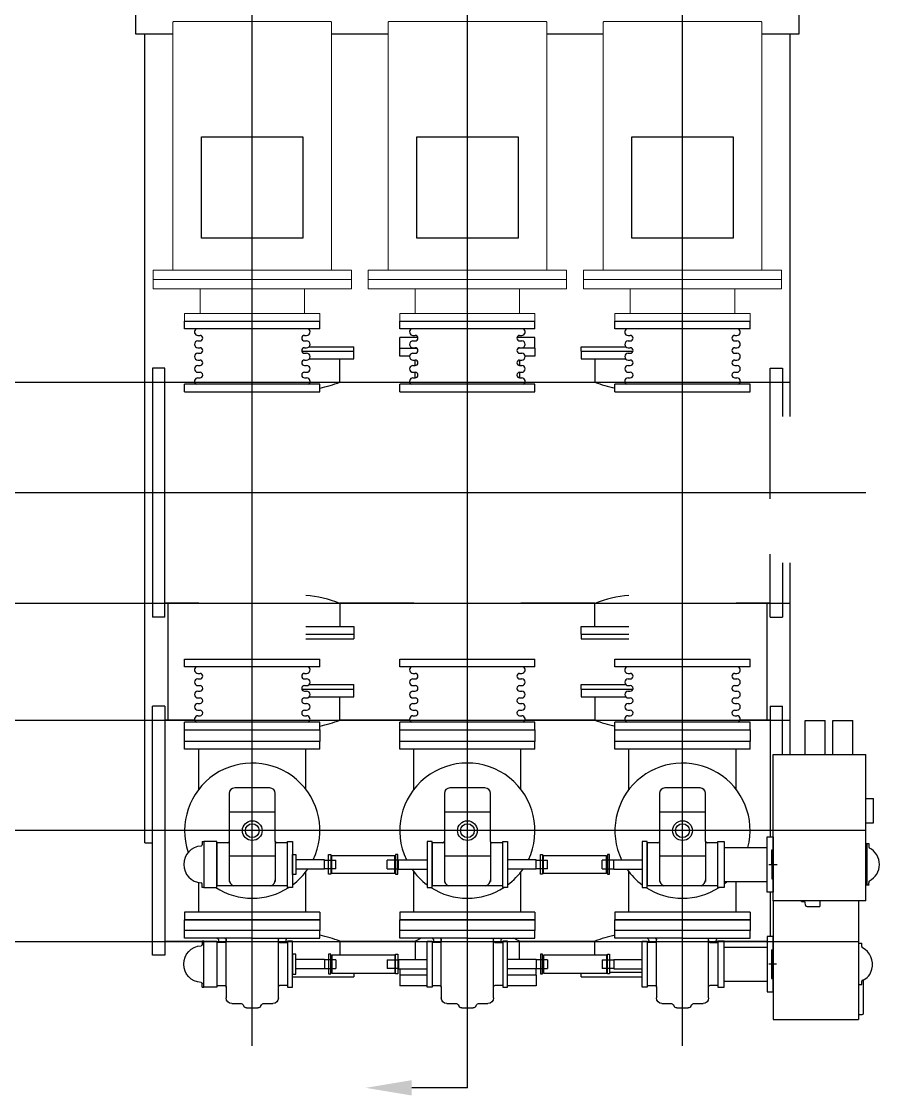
# Model space of a CAD drawing. Header units: millimetres. Extents: x 198973 to 283123, y 132052 to 191502.
# Drawn here: x 246109 to 248901, y 167562 to 171058 of the extents above; entities that cross this region are included whole.
import ezdxf

# ---------------------------------------------------------------- set-up
doc = ezdxf.new("R2010")
doc.units = ezdxf.units.MM
doc.header["$LTSCALE"] = 1000
doc.linetypes.add('CENTER2', pattern=[1.125, 0.75, -0.125, 0.125, -0.125])
doc.linetypes.add('G', pattern=[2, 1.25, -0.25, 0.25, -0.25])
doc.layers.get('0').update_dxf_attribs({"color": 8})
doc.layers.get('DEFPOINTS').update_dxf_attribs({"color": 8})
for name, color, linetype in [('01', 8, 'Continuous'), ('02', 8, 'Continuous'), ('05', 8, 'G'), ('PUB_HATCH', 8, 'Continuous')]:
    doc.layers.add(name, color=color, linetype=linetype)

# ---------------------------------------------------------------- blocks, each defined once
blk = doc.blocks.new('户内低位大头CT')
at = {"layer": '01', "linetype": 'Continuous', "lineweight": 15}
for p, q in [((-870, 322.5), (-840, 322.5)), ((-870, -322.5), (-870, 322.5)), ((-840, 322.5), (-810, 322.5)), ((-840, -322.5), (-840, 322.5)), ((-810, -322.5), (-810, 322.5)), ((-810, 258), (-2, 258)), ((-2, 258), (0, 256)), ((0, -256), (0, 256)), ((-976, 220), (-976, -220)), ((-951, 220), (-976, 220)), ((-951, -220), (-951, 220)), ((-951, 170), (-870, 170)), ((-951, -170), (-870, -170)), ((-976, -220), (-951, -220)), ((-810, -258), (-2, -258)), ((-2, -258), (0, -256)), ((-870, -322.5), (-840, -322.5)), ((-840, -322.5), (-810, -322.5))]:
    blk.add_line(p, q, dxfattribs=at)
at = {"layer": '01'}
for p, q in [((-705, -165), (-705, 165)), ((-705, 165), (-375, 165)), ((-375, 165), (-375, -165)), ((-375, -165), (-705, -165))]:
    blk.add_line(p, q, dxfattribs=at)
blk = doc.blocks.new('户内波纹管230')
at = {"layer": '01'}
for p, q in [((0, 0), (0, -440)), ((0, 0), (25, 0)), ((25, -440), (25, 0)), ((205, -440), (205, 0)), ((205, 0), (230, 0)), ((230, 0), (230, -440)), ((25, -38.4), (25, -36.7)), ((46, -43), (46, -50)), ((64, -43), (64, -50)), ((86, -43), (86, -50)), ((104, -43), (104, -50)), ((126, -43), (126, -50)), ((144, -43), (144, -50)), ((166, -43), (166, -50)), ((184, -43), (184, -50)), ((205, -38.4), (205, -36.7)), ((46, -390), (46, -397)), ((64, -390), (64, -397)), ((86, -390), (86, -397)), ((104, -390), (104, -397)), ((126, -390), (126, -397)), ((144, -390), (144, -397)), ((166, -390), (166, -397)), ((184, -390), (184, -397)), ((0, -440), (25, -440)), ((205, -440), (230, -440))]:
    blk.add_line(p, q, dxfattribs=at)
for centre, radius, start, end in [((35, -43), 11, 0, 155.38), ((75, -43), 11, 0, 180), ((115, -43), 11, 0, 180), ((155, -43), 11, 0, 180), ((195, -43), 11, 24.62, 180), ((55, -50), 9, 180, 0), ((95, -50), 9, 180, 0), ((135, -50), 9, 180, 0), ((175, -50), 9, 180, 0), ((55, -390), 9, 0, 180), ((95, -390), 9, 0, 180), ((135, -390), 9, 0, 180), ((175, -390), 9, 0, 180), ((35, -397), 11, 204.62, 0), ((75, -397), 11, 180, 0), ((115, -397), 11, 180, 0), ((155, -397), 11, 180, 0), ((195, -397), 11, 180, 335.38)]:
    blk.add_arc(centre, radius, start, end, dxfattribs=at)
blk = doc.blocks.new('角隔CJK机构2')
at = {"layer": '01'}
for p, q in [((-118, 0), (358, 0)), ((0, 4.5), (-47, 4.5)), ((-47, 4.5), (-47, 0)), ((0, 4.5), (47, 4.5)), ((47, 4.5), (21, 4.5)), ((47, 4.5), (47, 0)), ((358, 0), (358, -301)), ((-118, -301), (-118, 0)), ((-47, 0), (-47.5, 0)), ((47, 0), (47.5, 0)), ((-132.4, -105.1), (-123.7, -104.3)), ((-121, -91.9), (-121, -101.3)), ((-121, -91.9), (-119, -91.9)), ((-121, -91.9), (-121, -101.3)), ((-121, -94.9), (-121, -92.4)), ((-119, -91.9), (-118, -91.9)), ((358, -103.8), (468, -103.8)), ((468, -103.8), (468, -168.8)), ((-137, -110.1), (-137, -151.9)), ((-118, -151.9), (-137, -151.9)), ((358, -168.8), (468, -168.8)), ((358, -194.6), (468, -194.6)), ((468, -194.6), (468, -259.6)), ((358, -259.6), (468, -259.6)), ((-118, -301), (358, -301)), ((-68, -311), (-68, -301)), ((-68, -306), (68, -306)), ((-66.5, -311), (-68, -311)), ((-66.5, -311), (-59.5, -311)), ((-57.1, -311), (-59.5, -311)), ((68, -311), (57.1, -311)), ((68, -301), (68, -311)), ((135, -301), (135, -326)), ((215, -301), (215, -326)), ((135, -326), (215, -326))]:
    blk.add_line(p, q, dxfattribs=at)
for centre, radius, start, end in [((-124, -101.3), 3, 275, 0), ((-132, -110.1), 5, 95, 180), ((-57.1, -315), 4, 26.9444, 90), ((0, -286), 60, 206.9444, 333.0556), ((57.1, -315), 4, 90, 153.0556)]:
    blk.add_arc(centre, radius, start, end, dxfattribs=at)
at = {"layer": '05'}
blk.add_line((0, 13.7), (0, -13.2), dxfattribs=at)
blk = doc.blocks.new('接地开关底座2')
at = {"layer": '01'}
for p, q in [((190.3, 277.5), (192.9, 282)), ((201.6, 287), (220, 287)), ((220, 287), (238.4, 287)), ((247.1, 282), (249.7, 277.5)), ((135, 219), (135, 254.5)), ((153, 272.5), (181.7, 272.5)), ((258.3, 272.5), (287, 272.5)), ((305, 254.5), (305, 219)), ((105, 74.5), (105, 214.5)), ((105, 214.5), (131, 214.5)), ((135, 219), (135, 66)), ((305, 219), (305, 66)), ((335, 214.5), (309, 214.5)), ((335, 74.5), (335, 214.5)), ((131, 74.5), (105, 74.5)), ((309, 74.5), (335, 74.5)), ((0, 60), (0, 35)), ((220, 60), (0, 60)), ((0, 35), (0, 0)), ((440, 35), (0, 35)), ((135, 66), (135, 64)), ((220, 60), (440, 60)), ((305, 66), (305, 64)), ((440, 60), (440, 35)), ((440, 0), (440, 35)), ((0, 0), (440, 0))]:
    blk.add_line(p, q, dxfattribs=at)
for centre, radius, start, end in [((201.6, 277), 10, 90, 150.2057), ((238.4, 277), 10, 29.7943, 90), ((153, 254.5), 18, 90, 180), ((181.7, 282.5), 10, 270, 330.2057), ((258.3, 282.5), 10, 209.7943, 270), ((287, 254.5), 18, 0, 90), ((131, 218.5), 4, 270, 0), ((309, 218.5), 4, 180, 270), ((102.2, 67.2), 7.75, 290.7723, 69.2277), ((124.1, 66), 10.9, 357.1975, 50.7274), ((315.9, 66), 10.9, 129.2726, 182.8025), ((337.8, 67.2), 7.75, 110.7723, 249.2277), ((131, 64), 4, 270, 0), ((309, 64), 4, 180, 270)]:
    blk.add_arc(centre, radius, start, end, dxfattribs=at)
at = {"layer": 'DEFPOINTS', "color": 7, "linetype": 'ByBlock'}
for p in [(135, 171.6), (305, 171.6)]:
    blk.add_point(p, dxfattribs=at)
blk = doc.blocks.new('轴连装配511125015H01')
at = {"layer": '01'}
for p, q in [((-29.5, -215), (-29.5, -10)), ((-29.5, -10), (29.5, -10)), ((-28.5, -7), (-28.5, -10)), ((28.5, -10), (28.5, -7)), ((29.5, -10), (29.5, -215)), ((-29.5, -215), (29.5, -215)), ((-28.5, -218), (-28.5, -215)), ((28.5, -215), (28.5, -218))]:
    blk.add_line(p, q, dxfattribs=at)
for points in [[(32, 0), (32, -7), (-32, -7), (-32, 0)], [(32, -225), (32, -218), (-32, -218), (-32, -225)]]:
    blk.add_lwpolyline(points, close=True, dxfattribs=at)
blk = doc.blocks.new('分合指示罩')
at = {"layer": '01'}
for p, q in [((-75, 5), (-63.9, 5)), ((-75, 0), (-75, 5)), ((75, 0), (-75, 0)), ((75, 5), (63.9, 5)), ((75, 5), (75, 0))]:
    blk.add_line(p, q, dxfattribs=at)
for centre, radius, start, end in [((0, 5), 60, 3.5833, 176.4167), ((-63.9, 9), 4, 270, 356.4167), ((63.9, 9), 4, 183.5833, 270)]:
    blk.add_arc(centre, radius, start, end, dxfattribs=at)
blk = doc.blocks.new('连接架1')
at = {"layer": '01'}
for p, q in [((-55, -20), (-55, -160)), ((55, -20), (55, -160))]:
    blk.add_line(p, q, dxfattribs=at)
for points in [[(-75, 0), (75, 0), (75, -20), (-75, -20)], [(-90, -160), (90, -160), (90, -180), (-90, -180)]]:
    blk.add_lwpolyline(points, close=True, dxfattribs=at)
blk = doc.blocks.new('母线上方组合隔离接地1')
at = {"layer": '01'}
for p, q in [((-618, 1400), (-618, 1840)), ((-593, 1840), (-618, 1840)), ((-593, 1400), (-593, 1840)), ((-63, 1840), (-38, 1840)), ((-63, 1400), (-63, 1840)), ((-38, 1400), (-38, 1840)), ((-38, 1840), (0, 1840)), ((0, 1840), (0, 1400)), ((-593, 1794.2), (-496.9, 1794.2)), ((-193.6, 1794.2), (-63, 1794.2)), ((-837.5, 1778), (-687.5, 1778)), ((-837.5, 1735), (-837.5, 1778)), ((-687.5, 1778), (-687.5, 1735)), ((-513, 1778), (-513, 1735)), ((-363, 1778), (-513, 1778)), ((-363, 1735), (-363, 1778)), ((-687.5, 1735), (-837.5, 1735)), ((-513, 1735), (-363, 1735)), ((-368, 1735), (-508, 1735)), ((-508, 1505), (-508, 1735)), ((-368, 1700), (-368, 1735)), ((-438, 1695), (-493, 1695)), ((-363.4, 1695), (-438, 1695)), ((-409.8, 1695), (-410, 1545)), ((-207, 1695), (-363, 1695)), ((-267, 1695), (-267, 1545)), ((-189, 1563), (-189, 1677)), ((-438, 1545), (-493, 1545)), ((-363.4, 1545), (-438, 1545)), ((-368, 1505), (-368, 1540)), ((-363, 1545), (-207, 1545)), ((-512.5, 1505), (-368, 1505)), ((-730, 1489), (-795, 1489)), ((-795, 1489), (-795, 1478)), ((-795, 1478), (-730, 1478)), ((-777.5, 1385), (-777.5, 1478)), ((-747.5, 1385), (-747.5, 1478)), ((-730, 1478), (-730, 1489)), ((-470.5, 1478), (-470.5, 1489)), ((-470.5, 1489), (-405.5, 1489)), ((-405.5, 1478), (-470.5, 1478)), ((-453, 1385), (-453, 1478)), ((-423, 1385), (-423, 1478)), ((-405.5, 1489), (-405.5, 1478)), ((-593, 1445.8), (-462.4, 1445.8)), ((-193.6, 1445.8), (-63, 1445.8)), ((-593, 1400), (-618, 1400)), ((-63, 1400), (-38, 1400)), ((0, 1400), (-38, 1400)), ((-747.5, 1385), (-777.5, 1385)), ((-776.5, 1385), (-776.5, 1348)), ((-748.5, 1385), (-776.5, 1385)), ((-748.5, 1348), (-748.5, 1385)), ((-453, 1385), (-423, 1385)), ((-452, 1385), (-424, 1385)), ((-452, 1348), (-452, 1385)), ((-424, 1385), (-424, 1348)), ((-748.5, 1348), (-776.5, 1348)), ((-452, 1348), (-424, 1348)), ((-748.5, 1181), (-776.5, 1181)), ((-776.5, 1144), (-776.5, 1181)), ((-748.5, 1181), (-748.5, 1144)), ((-452, 1181), (-424, 1181)), ((-452, 1181), (-452, 1144)), ((-424, 1144), (-424, 1181)), ((-747.5, 1144), (-777.5, 1144)), ((-777.5, 1144), (-777.5, 1051)), ((-748.5, 1144), (-776.5, 1144)), ((-747.5, 1144), (-747.5, 1051)), ((-593, 1140), (-618, 1140)), ((-618, 700), (-618, 1140)), ((-593, 700), (-593, 1140)), ((-453, 1144), (-423, 1144)), ((-453, 1144), (-453, 1051)), ((-452, 1144), (-424, 1144)), ((-423, 1144), (-423, 1051)), ((-63, 1140), (-38, 1140)), ((-63, 700), (-63, 1140)), ((-38, 700), (-38, 1140)), ((-38, 1140), (0, 1140)), ((0, 1140), (0, 700)), ((-593, 1094.2), (-462.4, 1094.2)), ((-193.6, 1094.2), (-63, 1094.2)), ((-368, 1035), (-508, 1035)), ((-508, 805), (-508, 1035)), ((-368, 1000), (-368, 1035)), ((-438, 995), (-493, 995)), ((-363.4, 995), (-438, 995)), ((-409.8, 995), (-410, 845)), ((-207, 995), (-363, 995)), ((-267, 995), (-267, 845)), ((-189, 863), (-189, 977)), ((-438, 845), (-493, 845)), ((-363.4, 845), (-438, 845)), ((-368, 805), (-368, 840)), ((-363, 845), (-207, 845)), ((-512.5, 805), (-368, 805)), ((-777.5, 696), (-777.5, 789)), ((-747.5, 696), (-747.5, 789)), ((-453, 696), (-453, 789)), ((-423, 696), (-423, 789)), ((-593, 745.8), (-462.4, 745.8)), ((-193.6, 745.8), (-63, 745.8)), ((-593, 700), (-618, 700)), ((-63, 700), (-38, 700)), ((0, 700), (-38, 700)), ((-747.5, 696), (-777.5, 696)), ((-748.5, 696), (-776.5, 696)), ((-776.5, 696), (-776.5, 659)), ((-748.5, 659), (-748.5, 696)), ((-453, 696), (-423, 696)), ((-452, 659), (-452, 696)), ((-452, 696), (-424, 696)), ((-424, 696), (-424, 659)), ((-748.5, 659), (-776.5, 659)), ((-452, 659), (-424, 659)), ((-776.5, 444), (-776.5, 481)), ((-748.5, 481), (-776.5, 481)), ((-748.5, 481), (-748.5, 444)), ((-452, 481), (-424, 481)), ((-452, 481), (-452, 444)), ((-424, 444), (-424, 481)), ((-777.5, 444), (-777.5, 351)), ((-747.5, 444), (-777.5, 444)), ((-748.5, 444), (-776.5, 444)), ((-747.5, 444), (-747.5, 351)), ((-593, 440), (-618, 440)), ((-618, 0), (-618, 440)), ((-593, 0), (-593, 440)), ((-453, 444), (-453, 351)), ((-453, 444), (-423, 444)), ((-452, 444), (-424, 444)), ((-423, 444), (-423, 351)), ((-63, 440), (-38, 440)), ((-63, 0), (-63, 440)), ((-38, 0), (-38, 440)), ((-38, 440), (0, 440)), ((0, 440), (0, 0)), ((-593, 394.2), (-462.4, 394.2)), ((-193.6, 394.2), (-63, 394.2)), ((-368, 335), (-508, 335)), ((-508, 105), (-508, 335)), ((-368, 300), (-368, 335)), ((-438, 295), (-493, 295)), ((-363.4, 295), (-438, 295)), ((-409.8, 295), (-410, 145)), ((-207, 295), (-363, 295)), ((-267, 295), (-267, 145)), ((-189, 163), (-189, 277)), ((-438, 145), (-493, 145)), ((-363.4, 145), (-438, 145)), ((-368, 105), (-368, 140)), ((-363, 145), (-207, 145)), ((-512.5, 105), (-368, 105)), ((-593, 45.8), (-493, 45.8)), ((-193.6, 45.8), (-63, 45.8)), ((-593, 0), (-618, 0)), ((-63, 0), (-38, 0)), ((0, 0), (-38, 0)), ((-556, -353), (-942.5, -353)), ((-919.4, -353), (-926.4, -353)), ((-926.4, -353), (-926.4, -365)), ((-926.4, -353), (-926.4, -365)), ((-922.4, -369), (-813.2, -369)), ((-842.8, -353), (-919.4, -353)), ((-829, -353.1), (-829, -363.1)), ((-829, -363.1), (-818, -363.1)), ((-705.4, -363.1), (-694.5, -363.1)), ((-694.5, -353.1), (-694.5, -363.1))]:
    blk.add_line(p, q, dxfattribs=at)
at = {"layer": '01', "ltscale": 10}
for p, q in [((-942.5, -75), (-942.5, -353)), ((-556, -75), (-942.5, -75)), ((-715.5, -70), (-809.5, -70)), ((-809.5, -70), (-809.5, -75)), ((-715.5, -70), (-715.5, -75))]:
    blk.add_line(p, q, dxfattribs=at)
at = {"layer": '01'}
for points in [[(-837.5, 1505), (-837.5, 1489), (-687.5, 1489), (-687.5, 1505)], [(-363, 1505), (-363, 1489), (-513, 1489), (-513, 1505)], [(-837.5, 1035), (-837.5, 1051), (-687.5, 1051), (-687.5, 1035)], [(-363, 1035), (-363, 1051), (-513, 1051), (-513, 1035)], [(-837.5, 805), (-837.5, 789), (-687.5, 789), (-687.5, 805)], [(-363, 805), (-363, 789), (-513, 789), (-513, 805)], [(-837.5, 335), (-837.5, 351), (-687.5, 351), (-687.5, 335)], [(-363, 335), (-363, 351), (-513, 351), (-513, 335)]]:
    blk.add_lwpolyline(points, close=True, dxfattribs=at)
for centre, radius in [((-328, 1620), 32.1), ((-328, 1620), 22.5), ((-328, 920), 32.1), ((-328, 920), 22.5), ((-328, 220), 32.1), ((-328, 220), 22.5)]:
    blk.add_circle(centre, radius, dxfattribs=at)
for centre, radius, start, end in [((-328, 1620), 220, 244.417, 108.7437), ((-328, 1620), 220, 147.2362, 212.7638), ((-488.5, 1675), 20, 90, 163.8726), ((-363, 1700), 5, 180, 270), ((-207, 1677), 18, 0, 90), ((-488.5, 1565), 20, 196.1274, 270), ((-363, 1540), 5, 90, 180), ((-207, 1563), 18, 270, 0), ((-328, 1620), 220, 216.545, 235.3765), ((-328, 920), 220, 244.417, 115.583), ((-328, 920), 220, 124.6235, 143.455), ((-328, 920), 220, 147.2362, 212.7638), ((-488.5, 975), 20, 90, 163.8726), ((-363, 1000), 5, 180, 270), ((-207, 977), 18, 0, 90), ((-488.5, 865), 20, 196.1274, 270), ((-363, 840), 5, 90, 180), ((-207, 863), 18, 270, 0), ((-328, 920), 220, 216.545, 235.3765), ((-328, 220), 220, 255.5225, 115.583), ((-328, 220), 220, 124.6235, 143.455), ((-328, 220), 220, 147.2362, 212.7638), ((-488.5, 275), 20, 90, 163.8726), ((-363, 300), 5, 180, 270), ((-207, 277), 18, 0, 90), ((-488.5, 165), 20, 196.1274, 270), ((-363, 140), 5, 90, 180), ((-207, 163), 18, 270, 0), ((-328, 220), 220, 217.8529, 221.4096), ((-922.4, -365), 4, 180, 270), ((-818, -367.1), 4, 26.9444, 90), ((-773.2, -353.1), 43, 196.4381, 261.6634), ((-762.5, -338.1), 60, 253.5961, 333.0556), ((-705.4, -367.1), 4, 90, 153.0556)]:
    blk.add_arc(centre, radius, start, end, dxfattribs=at)
at = {"layer": '05', "color": 1, "linetype": 'CENTER2', "lineweight": -3}
blk.add_line((-762.5, -86), (-762.5, -60.5), dxfattribs=at)
at = {"layer": 'DEFPOINTS', "color": 7, "linetype": 'ByBlock'}
for p in [(-385, 1505), (-385, 1505), (-385, 805), (-385, 805), (-385, 105), (-385, 105)]:
    blk.add_point(p, dxfattribs=at)
blk.add_blockref('角隔CJK机构2', (-438, -75))
at = {"layer": '02', "xscale": -1, "rotation": 90}
for p in [(-618, 1840), (-618, 1140), (-618, 440)]:
    blk.add_blockref('接地开关底座2', p, dxfattribs=at)
at = {"layer": '02', "xscale": -1}
for name, p in [('分合指示罩', (-762.5, 1778)), ('轴连装配511125015H01', (-762.5, 1371.5)), ('轴连装配511125015H01', (-762.5, 682.5)), ('连接架1', (-762.5, 105))]:
    blk.add_blockref(name, p, dxfattribs=at)
at = {"layer": '02'}
for name, p in [('分合指示罩', (-438, 1778)), ('轴连装配511125015H01', (-438, 1371.5)), ('轴连装配511125015H01', (-438, 682.5)), ('连接架1', (-438, 105))]:
    blk.add_blockref(name, p, dxfattribs=at)

msp = doc.modelspace()

# ---------------------------------------------------------------- linework, layer by layer
at = {"layer": 'PUB_HATCH'}
for p, q in [((247560.4, 167729.7, 0), (247560.4, 180674.8, 0)), ((246860.4, 167723.8, 0), (246860.4, 180474.9, 0)), ((248260.4, 167723.5, 0), (248260.4, 180502.2, 0)), ((247560.4, 167729.7, 0), (247560.4, 179068.6, 0)), ((246860.4, 167723.8, 0), (246860.4, 178131.4, 0)), ((248260.4, 167723.5, 0), (248260.4, 178030.9, 0)), ((246480.4, 172038, 0), (246480.4, 171018, 0)), ((248640.4, 171018, 0), (248640.4, 172038, 0)), ((246480.4, 171018, 0), (246602.4, 171018, 0)), ((246510.4, 168384, 0), (246510.4, 171018, 0)), ((247118.4, 171018, 0), (247302.4, 171018, 0)), ((247818.4, 171018, 0), (248002.4, 171018, 0)), ((248518.4, 171018, 0), (248640.4, 171018, 0)), ((248610.4, 169772, 0), (248610.4, 171018, 0)), ((247340.4, 169994, 0), (247340.4, 170029, 0)), ((247399.2, 170029, 0), (247340.4, 170029, 0)), ((247780.4, 170029, 0), (247721.7, 170029, 0)), ((247780.4, 169994, 0), (247780.4, 170029, 0)), ((247021.8, 169984.4, 0), (247190.4, 169984.4, 0)), ((247045.4, 169999.4, 0), (247190.4, 169999.4, 0)), ((247190.4, 169984.4, 0), (247190.4, 169999.4, 0)), ((247190.4, 169959.4, 0), (247190.4, 169984.4, 0)), ((247340.4, 169994, 0), (247396.1, 169994, 0)), ((247340.4, 169969, 0), (247340.4, 169994, 0)), ((247780.4, 169994, 0), (247724.8, 169994, 0)), ((247780.4, 169994, 0), (247780.4, 169969, 0)), ((247780.4, 169994, 0), (247780.4, 169994, 0)), ((247930.4, 169999.4, 0), (248075.4, 169999.4, 0)), ((247930.4, 169984.4, 0), (247930.4, 169999.4, 0)), ((247930.4, 169984.4, 0), (248099.1, 169984.4, 0)), ((247930.4, 169984.4, 0), (247930.4, 169959.4, 0)), ((247045.4, 169959.4, 0), (247190.4, 169959.4, 0)), ((247145.4, 169884, 0), (247145.4, 169959.4, 0)), ((247372.6, 169969, 0), (247340.4, 169969, 0)), ((247390.4, 169938, 0), (247390.4, 169956, 0)), ((247730.4, 169956, 0), (247730.4, 169938, 0)), ((247780.4, 169969, 0), (247748.2, 169969, 0)), ((247930.4, 169959.4, 0), (248075.4, 169959.4, 0)), ((247975.4, 169959.4, 0), (247975.4, 169884, 0)), ((246575.4, 169929, 0), (246535.4, 169929, 0)), ((246535.4, 169929, 0), (246535.4, 169119, 0)), ((246575.4, 169119, 0), (246575.4, 169929, 0)), ((247390.4, 169898, 0), (247390.4, 169916, 0)), ((247730.4, 169916, 0), (247730.4, 169898, 0)), ((248545.4, 169504, 0), (248545.4, 169929, 0)), ((248545.4, 169929, 0), (248585.4, 169929, 0)), ((248585.4, 169929, 0), (248585.4, 169772, 0)), ((223887.4, 169884, 0), (248610.4, 169884, 0)), ((246575.4, 169884, 0), (246672.8, 169884, 0)), ((247145.4, 169884, 0), (247372.8, 169884, 0)), ((247748, 169884, 0), (247975.4, 169884, 0)), ((248445.9, 169884, 0), (248545.4, 169884, 0)), ((248856.4, 169524, 0), (222510.4, 169524, 0)), ((248545.4, 169119, 0), (248545.4, 169324, 0)), ((248585.4, 169296, 0), (248585.4, 169119, 0)), ((248610.4, 168672, 0), (248610.4, 169296, 0)), ((248610.4, 168672, 0), (248610.4, 169296, 0)), ((223889.4, 169164, 0), (248610.4, 169164, 0)), ((246686.2, 169164, 0), (246575.4, 169164, 0)), ((246585.4, 169164, 0), (246585.4, 168784, 0)), ((247386.2, 169164, 0), (247145.4, 169164, 0)), ((247145.4, 169164, 0), (247145.4, 169088.5, 0)), ((247975.4, 169164, 0), (247734.6, 169164, 0)), ((247975.4, 169088.5, 0), (247975.4, 169164, 0)), ((248545.4, 169164, 0), (248434.6, 169164, 0)), ((248535.4, 168784, 0), (248535.4, 169164, 0)), ((246575.4, 169119, 0), (246535.4, 169119, 0)), ((248545.4, 169119, 0), (248585.4, 169119, 0)), ((247034.6, 169088.5, 0), (247190.4, 169088.5, 0)), ((247190.4, 169088.5, 0), (247190.4, 169063.5, 0)), ((247930.4, 169088.5, 0), (248086.2, 169088.5, 0)), ((247930.4, 169063.5, 0), (247930.4, 169088.5, 0)), ((247034.6, 169063.5, 0), (247190.4, 169063.5, 0)), ((247034.6, 169048.5, 0), (247190.4, 169048.5, 0)), ((247190.4, 169063.5, 0), (247190.4, 169048.5, 0)), ((247930.4, 169063.5, 0), (248086.2, 169063.5, 0)), ((247930.4, 169063.5, 0), (247930.4, 169048.5, 0)), ((247930.4, 169048.5, 0), (248086.2, 169048.5, 0)), ((247045.4, 168899.4, 0), (247190.4, 168899.4, 0)), ((247190.4, 168884.4, 0), (247190.4, 168899.4, 0)), ((247930.4, 168899.4, 0), (248075.4, 168899.4, 0)), ((247930.4, 168884.4, 0), (247930.4, 168899.4, 0)), ((247022.7, 168884.4, 0), (247190.4, 168884.4, 0)), ((247190.4, 168859.4, 0), (247190.4, 168884.4, 0)), ((247930.4, 168884.4, 0), (248098.2, 168884.4, 0)), ((247930.4, 168884.4, 0), (247930.4, 168859.4, 0)), ((247045.4, 168859.4, 0), (247190.4, 168859.4, 0)), ((247145.4, 168784, 0), (247145.4, 168859.4, 0)), ((247930.4, 168859.4, 0), (248075.4, 168859.4, 0)), ((247975.4, 168859.4, 0), (247975.4, 168784, 0)), ((246535.4, 168019, 0), (246535.4, 168829, 0)), ((246575.4, 168829, 0), (246535.4, 168829, 0)), ((246575.4, 168829, 0), (246575.4, 168019, 0)), ((248545.4, 168829, 0), (248545.4, 168404, 0)), ((248545.4, 168829, 0), (248585.4, 168829, 0)), ((248585.4, 168672, 0), (248585.4, 168829, 0)), ((223664.4, 168784, 0), (248610.4, 168784, 0)), ((246673.6, 168784, 0), (246575.4, 168784, 0)), ((247373.6, 168784, 0), (247145.4, 168784, 0)), ((247975.4, 168784, 0), (247747.2, 168784, 0)), ((248545.4, 168784, 0), (248447.2, 168784, 0)), ((248856.4, 168424, 0), (222510.4, 168424, 0)), ((246510.4, 168384, 0), (246535.4, 168384, 0)), ((248545.4, 168314.1, 0), (248545.4, 168314, 0)), ((248545.4, 168224, 0), (248545.4, 168079.5, 0)), ((223889.4, 168064, 0), (248833.4, 168063.6, 0)), ((246575.4, 168064, 0), (246697.4, 168064, 0)), ((247145.4, 168064, 0), (247145.4, 168019, 0)), ((247145.4, 168064, 0), (247390.4, 168064, 0)), ((247390.4, 168064, 0), (247390.4, 168004.5, 0)), ((247730.4, 168004.5, 0), (247730.4, 168064, 0)), ((247730.4, 168064, 0), (247975.4, 168064, 0)), ((247975.4, 168019, 0), (247975.4, 168064, 0)), ((248370.9, 168064, 0), (248375.4, 168064, 0)), ((248395.4, 168064, 0), (248535.4, 168064, 0)), ((246575.4, 168019, 0), (246535.4, 168019, 0)), ((247190.4, 167960, 0), (247190.4, 167948.5, 0)), ((247340.4, 167974.5, 0), (247340.4, 167954, 0)), ((247784.4, 167954, 0), (247784.4, 167975.5, 0)), ((247930.4, 167948.5, 0), (247930.4, 167960, 0)), ((248022.9, 167963.5, 0), (248129.4, 167963.5, 0)), ((246991.4, 167948.5, 0), (247190.4, 167948.5, 0)), ((247429.4, 167954, 0), (247340.4, 167954, 0)), ((247340.4, 167954, 0), (247340.4, 167919, 0)), ((247784.4, 167954, 0), (247691.4, 167954, 0)), ((247784.4, 167954, 0), (247784.4, 167919, 0)), ((247930.4, 167948.5, 0), (248129.4, 167948.5, 0)), ((247429.4, 167919, 0), (247340.4, 167919, 0)), ((247473.4, 167919, 0), (247445.4, 167919, 0)), ((247784.4, 167919, 0), (247691.4, 167919, 0))]:
    msp.add_line(p, q, dxfattribs=at)
at = {"layer": 'PUB_HATCH', "color": 7}
for q in [(247560.4, 167880.7, 0), (247379.4, 167586.8, 0)]:
    msp.add_line((247560.4, 167586.8, 0), q, dxfattribs=at)
at = {"layer": 'PUB_HATCH'}
for centre, start, end in [((247010.4, 170217.7, 0), 281.2123, 292.0243), ((248110.4, 170217.7, 0), 247.9757, 258.7877), ((247010.4, 168830.2, 0), 67.9757, 86.1455), ((248110.4, 168830.2, 0), 93.8545, 112.0243), ((247010.4, 169117.7, 0), 281.2123, 292.0243), ((248110.4, 169117.7, 0), 247.9757, 258.7877), ((247010.4, 167730.2, 0), 67.9757, 78.7877), ((247560.4, 167746.6, 0), 114.5971, 118.1786), ((247560.4, 167746.6, 0), 61.8214, 65.4029), ((248110.4, 167730.2, 0), 101.2123, 112.0243)]:
    msp.add_arc(centre, 360, start, end, dxfattribs=at)
at = {"layer": 'PUB_HATCH', "color": 7}
msp.add_solid([(247379.4, 167611.8, 0), (247379.4, 167561.8, 0), (247229.4, 167586.8, 0)], dxfattribs=at)

# ---------------------------------------------------------------- block references
at = {"layer": 'PUB_HATCH', "rotation": 90}
for name, p in [('户内低位大头CT', (246860.4, 171058, 0)), ('户内低位大头CT', (247560.4, 171058, 0)), ('户内低位大头CT', (248260.4, 171058, 0)), ('户内波纹管230', (246640.4, 169852, 0)), ('户内波纹管230', (247340.4, 169852, 0)), ('户内波纹管230', (248040.4, 169852, 0)), ('户内波纹管230', (246640.4, 168752, 0)), ('户内波纹管230', (247340.4, 168752, 0)), ('户内波纹管230', (248040.4, 168752, 0)), ('母线上方组合隔离接地1', (248480.4, 168752, 0))]:
    msp.add_blockref(name, p, dxfattribs=at)

doc.saveas('drawing.dxf')
